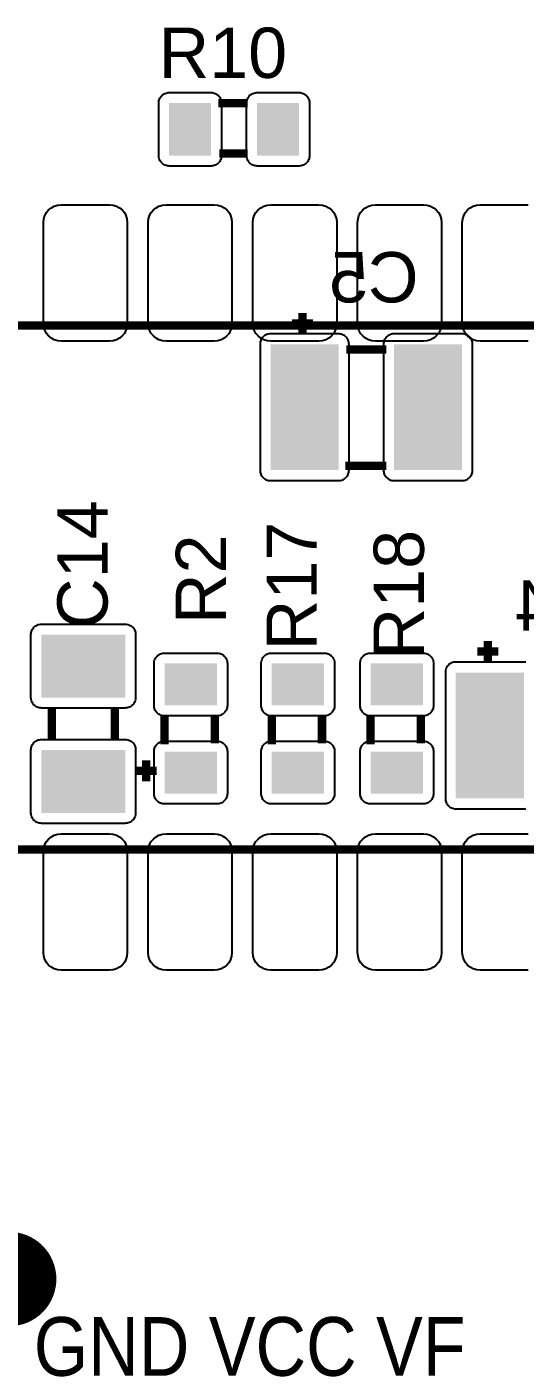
# Model space of a CAD drawing. Header units: inches. Extents: x 15 to 148, y 10 to 111.
# Drawn here: x 129.818 to 130.649, y 98.399 to 100.636 of the extents above; entities that cross this region are included whole.
import ezdxf

# ---------------------------------------------------------------- set-up
doc = ezdxf.new("R2010")
doc.units = ezdxf.units.IN
doc.header["$MEASUREMENT"] = 0
doc.layers.add('BLK_12AWG', color=7, linetype='Continuous')

# ---------------------------------------------------------------- blocks, each defined once
blk = doc.blocks.new('RPAD')
blk.add_trace([(-0.5, -0.5), (-0.5, 0.5), (0.5, -0.5), (0.5, 0.5)])
blk = doc.blocks.new('EPAD')
at = {"const_width": 0.5}
blk.add_lwpolyline([(-0.25, 0, 1), (0.25, 0, 1)], format="xyb", close=True, dxfattribs=at)
blk = doc.blocks.new('CBA2Board')
for points in [[(156.2005, 102.7483), (156.1605, 102.7483), (156.1595, 102.7484), (156.1585, 102.7485), (156.1575, 102.7488), (156.1566, 102.7491), (156.1557, 102.7495), (156.1549, 102.75), (156.1541, 102.7506), (156.1534, 102.7512), (156.1528, 102.7519), (156.1522, 102.7527), (156.1517, 102.7535), (156.1513, 102.7544), (156.151, 102.7553), (156.1507, 102.7563), (156.1506, 102.7573), (156.1505, 102.7583), (156.1505, 102.8083), (156.1506, 102.8094), (156.1507, 102.8104), (156.151, 102.8113), (156.1513, 102.8122), (156.1517, 102.8131), (156.1522, 102.8139), (156.1528, 102.8147), (156.1534, 102.8154), (156.1541, 102.8161), (156.1549, 102.8166), (156.1557, 102.8171), (156.1566, 102.8175), (156.1575, 102.8179), (156.1585, 102.8181), (156.1595, 102.8183), (156.1605, 102.8183), (156.2005, 102.8183), (156.2016, 102.8183), (156.2026, 102.8181), (156.2035, 102.8179), (156.2045, 102.8175), (156.2053, 102.8171), (156.2062, 102.8166), (156.2069, 102.8161), (156.2076, 102.8154), (156.2083, 102.8147), (156.2089, 102.8139), (156.2093, 102.8131), (156.2098, 102.8122), (156.2101, 102.8113), (156.2103, 102.8104), (156.2105, 102.8094), (156.2105, 102.8083), (156.2105, 102.7583), (156.2105, 102.7573), (156.2103, 102.7563), (156.2101, 102.7553), (156.2098, 102.7544), (156.2093, 102.7535), (156.2089, 102.7527), (156.2083, 102.7519), (156.2076, 102.7512), (156.2069, 102.7506), (156.2062, 102.75), (156.2053, 102.7495), (156.2045, 102.7491), (156.2035, 102.7488), (156.2026, 102.7485), (156.2016, 102.7484), (156.2005, 102.7483)], [(156.2845, 102.7483), (156.2445, 102.7483), (156.2435, 102.7484), (156.2425, 102.7485), (156.2415, 102.7488), (156.2406, 102.7491), (156.2397, 102.7495), (156.2389, 102.75), (156.2381, 102.7506), (156.2374, 102.7512), (156.2368, 102.7519), (156.2362, 102.7527), (156.2357, 102.7535), (156.2353, 102.7544), (156.235, 102.7553), (156.2347, 102.7563), (156.2346, 102.7573), (156.2345, 102.7583), (156.2345, 102.8083), (156.2346, 102.8094), (156.2347, 102.8104), (156.235, 102.8113), (156.2353, 102.8122), (156.2357, 102.8131), (156.2362, 102.8139), (156.2368, 102.8147), (156.2374, 102.8154), (156.2381, 102.8161), (156.2389, 102.8166), (156.2397, 102.8171), (156.2406, 102.8175), (156.2415, 102.8179), (156.2425, 102.8181), (156.2435, 102.8183), (156.2445, 102.8183), (156.2845, 102.8183), (156.2856, 102.8183), (156.2866, 102.8181), (156.2875, 102.8179), (156.2885, 102.8175), (156.2893, 102.8171), (156.2902, 102.8166), (156.2909, 102.8161), (156.2916, 102.8154), (156.2923, 102.8147), (156.2929, 102.8139), (156.2933, 102.8131), (156.2938, 102.8122), (156.2941, 102.8113), (156.2943, 102.8104), (156.2945, 102.8094), (156.2945, 102.8083), (156.2945, 102.7583), (156.2945, 102.7573), (156.2943, 102.7563), (156.2941, 102.7553), (156.2938, 102.7544), (156.2933, 102.7535), (156.2929, 102.7527), (156.2923, 102.7519), (156.2916, 102.7512), (156.2909, 102.7506), (156.2902, 102.75), (156.2893, 102.7495), (156.2885, 102.7491), (156.2875, 102.7488), (156.2866, 102.7485), (156.2856, 102.7484), (156.2845, 102.7483)], [(156.1035, 102.5813), (156.0575, 102.5813), (156.0541, 102.5817), (156.0508, 102.5826), (156.048, 102.5842), (156.0454, 102.5862), (156.0434, 102.5887), (156.0418, 102.5916), (156.0409, 102.5948), (156.0405, 102.5983), (156.0405, 102.6943), (156.0409, 102.6978), (156.0418, 102.701), (156.0434, 102.7039), (156.0454, 102.7064), (156.048, 102.7085), (156.0508, 102.71), (156.0541, 102.711), (156.0575, 102.7113), (156.1035, 102.7113), (156.107, 102.711), (156.1102, 102.71), (156.1131, 102.7085), (156.1156, 102.7064), (156.1177, 102.7039), (156.1192, 102.701), (156.1202, 102.6978), (156.1205, 102.6943), (156.1205, 102.5983), (156.1202, 102.5948), (156.1192, 102.5916), (156.1177, 102.5887), (156.1156, 102.5862), (156.1131, 102.5842), (156.1102, 102.5826), (156.107, 102.5817), (156.1035, 102.5813)], [(156.2035, 102.5813), (156.1575, 102.5813), (156.1541, 102.5817), (156.1508, 102.5826), (156.148, 102.5842), (156.1454, 102.5862), (156.1434, 102.5887), (156.1418, 102.5916), (156.1409, 102.5948), (156.1405, 102.5983), (156.1405, 102.6943), (156.1409, 102.6978), (156.1418, 102.701), (156.1434, 102.7039), (156.1454, 102.7064), (156.148, 102.7085), (156.1508, 102.71), (156.1541, 102.711), (156.1575, 102.7113), (156.2035, 102.7113), (156.207, 102.711), (156.2102, 102.71), (156.2131, 102.7085), (156.2156, 102.7064), (156.2177, 102.7039), (156.2192, 102.701), (156.2202, 102.6978), (156.2205, 102.6943), (156.2205, 102.5983), (156.2202, 102.5948), (156.2192, 102.5916), (156.2177, 102.5887), (156.2156, 102.5862), (156.2131, 102.5842), (156.2102, 102.5826), (156.207, 102.5817), (156.2035, 102.5813)], [(156.3035, 102.5813), (156.2575, 102.5813), (156.2541, 102.5817), (156.2508, 102.5826), (156.248, 102.5842), (156.2454, 102.5862), (156.2434, 102.5887), (156.2418, 102.5916), (156.2409, 102.5948), (156.2405, 102.5983), (156.2405, 102.6943), (156.2409, 102.6978), (156.2418, 102.701), (156.2434, 102.7039), (156.2454, 102.7064), (156.248, 102.7085), (156.2508, 102.71), (156.2541, 102.711), (156.2575, 102.7113), (156.3035, 102.7113), (156.307, 102.711), (156.3102, 102.71), (156.3131, 102.7085), (156.3156, 102.7064), (156.3177, 102.7039), (156.3192, 102.701), (156.3202, 102.6978), (156.3205, 102.6943), (156.3205, 102.5983), (156.3202, 102.5948), (156.3192, 102.5916), (156.3177, 102.5887), (156.3156, 102.5862), (156.3131, 102.5842), (156.3102, 102.5826), (156.307, 102.5817), (156.3035, 102.5813)], [(156.4035, 102.5813), (156.3575, 102.5813), (156.3541, 102.5817), (156.3508, 102.5826), (156.348, 102.5842), (156.3454, 102.5862), (156.3434, 102.5887), (156.3418, 102.5916), (156.3409, 102.5948), (156.3405, 102.5983), (156.3405, 102.6943), (156.3409, 102.6978), (156.3418, 102.701), (156.3434, 102.7039), (156.3454, 102.7064), (156.348, 102.7085), (156.3508, 102.71), (156.3541, 102.711), (156.3575, 102.7113), (156.4035, 102.7113), (156.407, 102.711), (156.4102, 102.71), (156.4131, 102.7085), (156.4156, 102.7064), (156.4177, 102.7039), (156.4192, 102.701), (156.4202, 102.6978), (156.4205, 102.6943), (156.4205, 102.5983), (156.4202, 102.5948), (156.4192, 102.5916), (156.4177, 102.5887), (156.4156, 102.5862), (156.4131, 102.5842), (156.4102, 102.5826), (156.407, 102.5817), (156.4035, 102.5813)], [(156.3223, 102.5882), (156.2573, 102.5882), (156.2562, 102.5882), (156.2552, 102.588), (156.2543, 102.5878), (156.2533, 102.5874), (156.2525, 102.587), (156.2516, 102.5865), (156.2509, 102.586), (156.2502, 102.5853), (156.2495, 102.5846), (156.249, 102.5839), (156.2485, 102.583), (156.248, 102.5822), (156.2477, 102.5812), (156.2475, 102.5803), (156.2473, 102.5793), (156.2473, 102.5782), (156.2473, 102.4582), (156.2473, 102.4572), (156.2475, 102.4562), (156.2477, 102.4552), (156.248, 102.4543), (156.2485, 102.4534), (156.249, 102.4526), (156.2495, 102.4518), (156.2502, 102.4511), (156.2509, 102.4505), (156.2516, 102.4499), (156.2525, 102.4494), (156.2533, 102.449), (156.2543, 102.4487), (156.2552, 102.4484), (156.2562, 102.4483), (156.2573, 102.4482), (156.3223, 102.4482), (156.3233, 102.4483), (156.3243, 102.4484), (156.3253, 102.4487), (156.3262, 102.449), (156.3271, 102.4494), (156.3279, 102.4499), (156.3287, 102.4505), (156.3294, 102.4511), (156.33, 102.4518), (156.3306, 102.4526), (156.3311, 102.4534), (156.3315, 102.4543), (156.3318, 102.4552), (156.3321, 102.4562), (156.3322, 102.4572), (156.3323, 102.4582), (156.3323, 102.5782), (156.3322, 102.5793), (156.3321, 102.5803), (156.3318, 102.5812), (156.3315, 102.5822), (156.3311, 102.583), (156.3306, 102.5839), (156.33, 102.5846), (156.3294, 102.5853), (156.3287, 102.586), (156.3279, 102.5865), (156.3271, 102.587), (156.3262, 102.5874), (156.3253, 102.5878), (156.3243, 102.588), (156.3233, 102.5882), (156.3223, 102.5882)], [(156.4403, 102.5882), (156.3753, 102.5882), (156.3742, 102.5882), (156.3732, 102.588), (156.3723, 102.5878), (156.3713, 102.5874), (156.3705, 102.587), (156.3696, 102.5865), (156.3689, 102.586), (156.3682, 102.5853), (156.3675, 102.5846), (156.367, 102.5839), (156.3665, 102.583), (156.366, 102.5822), (156.3657, 102.5812), (156.3655, 102.5803), (156.3653, 102.5793), (156.3653, 102.5782), (156.3653, 102.4582), (156.3653, 102.4572), (156.3655, 102.4562), (156.3657, 102.4552), (156.366, 102.4543), (156.3665, 102.4534), (156.367, 102.4526), (156.3675, 102.4518), (156.3682, 102.4511), (156.3689, 102.4505), (156.3696, 102.4499), (156.3705, 102.4494), (156.3713, 102.449), (156.3723, 102.4487), (156.3732, 102.4484), (156.3742, 102.4483), (156.3753, 102.4482), (156.4403, 102.4482), (156.4413, 102.4483), (156.4423, 102.4484), (156.4433, 102.4487), (156.4442, 102.449), (156.4451, 102.4494), (156.4459, 102.4499), (156.4467, 102.4505), (156.4474, 102.4511), (156.448, 102.4518), (156.4486, 102.4526), (156.4491, 102.4534), (156.4495, 102.4543), (156.4498, 102.4552), (156.4501, 102.4562), (156.4502, 102.4572), (156.4503, 102.4582), (156.4503, 102.5782), (156.4502, 102.5793), (156.4501, 102.5803), (156.4498, 102.5812), (156.4495, 102.5822), (156.4491, 102.583), (156.4486, 102.5839), (156.448, 102.5846), (156.4474, 102.5853), (156.4467, 102.586), (156.4459, 102.5865), (156.4451, 102.587), (156.4442, 102.5874), (156.4433, 102.5878), (156.4423, 102.588), (156.4413, 102.5882), (156.4403, 102.5882)], [(156.1285, 102.3013), (156.1285, 102.2413), (156.1285, 102.2403), (156.1283, 102.2393), (156.1281, 102.2383), (156.1278, 102.2374), (156.1273, 102.2365), (156.1269, 102.2357), (156.1263, 102.2349), (156.1256, 102.2342), (156.1249, 102.2336), (156.1242, 102.233), (156.1233, 102.2325), (156.1225, 102.2321), (156.1215, 102.2318), (156.1206, 102.2315), (156.1196, 102.2314), (156.1185, 102.2313), (156.0385, 102.2313), (156.0375, 102.2314), (156.0365, 102.2315), (156.0355, 102.2318), (156.0346, 102.2321), (156.0337, 102.2325), (156.0329, 102.233), (156.0321, 102.2336), (156.0314, 102.2342), (156.0308, 102.2349), (156.0302, 102.2357), (156.0297, 102.2365), (156.0293, 102.2374), (156.029, 102.2383), (156.0287, 102.2393), (156.0286, 102.2403), (156.0285, 102.2413), (156.0285, 102.3013), (156.0286, 102.3024), (156.0287, 102.3034), (156.029, 102.3043), (156.0293, 102.3052), (156.0297, 102.3061), (156.0302, 102.3069), (156.0308, 102.3077), (156.0314, 102.3084), (156.0321, 102.3091), (156.0329, 102.3096), (156.0337, 102.3101), (156.0346, 102.3105), (156.0355, 102.3109), (156.0365, 102.3111), (156.0375, 102.3113), (156.0385, 102.3113), (156.1185, 102.3113), (156.1196, 102.3113), (156.1206, 102.3111), (156.1215, 102.3109), (156.1225, 102.3105), (156.1233, 102.3101), (156.1242, 102.3096), (156.1249, 102.3091), (156.1256, 102.3084), (156.1263, 102.3077), (156.1269, 102.3069), (156.1273, 102.3061), (156.1278, 102.3052), (156.1281, 102.3043), (156.1283, 102.3034), (156.1285, 102.3024), (156.1285, 102.3013)], [(156.2161, 102.2738), (156.2161, 102.2338), (156.216, 102.2328), (156.2159, 102.2318), (156.2157, 102.2308), (156.2153, 102.2299), (156.2149, 102.229), (156.2144, 102.2282), (156.2138, 102.2274), (156.2132, 102.2267), (156.2125, 102.2261), (156.2117, 102.2255), (156.2109, 102.225), (156.21, 102.2246), (156.2091, 102.2243), (156.2081, 102.224), (156.2071, 102.2239), (156.2061, 102.2238), (156.1561, 102.2238), (156.1551, 102.2239), (156.154, 102.224), (156.1531, 102.2243), (156.1522, 102.2246), (156.1513, 102.225), (156.1505, 102.2255), (156.1497, 102.2261), (156.149, 102.2267), (156.1483, 102.2274), (156.1478, 102.2282), (156.1473, 102.229), (156.1469, 102.2299), (156.1465, 102.2308), (156.1463, 102.2318), (156.1461, 102.2328), (156.1461, 102.2338), (156.1461, 102.2738), (156.1461, 102.2749), (156.1463, 102.2759), (156.1465, 102.2768), (156.1469, 102.2778), (156.1473, 102.2786), (156.1478, 102.2795), (156.1483, 102.2802), (156.149, 102.2809), (156.1497, 102.2816), (156.1505, 102.2822), (156.1513, 102.2826), (156.1522, 102.2831), (156.1531, 102.2834), (156.154, 102.2836), (156.1551, 102.2838), (156.1561, 102.2838), (156.2061, 102.2838), (156.2071, 102.2838), (156.2081, 102.2836), (156.2091, 102.2834), (156.21, 102.2831), (156.2109, 102.2826), (156.2117, 102.2822), (156.2125, 102.2816), (156.2132, 102.2809), (156.2138, 102.2802), (156.2144, 102.2795), (156.2149, 102.2786), (156.2153, 102.2778), (156.2157, 102.2768), (156.2159, 102.2759), (156.216, 102.2749), (156.2161, 102.2738)], [(156.3185, 102.2738), (156.3185, 102.2338), (156.3184, 102.2328), (156.3183, 102.2318), (156.318, 102.2308), (156.3177, 102.2299), (156.3173, 102.229), (156.3168, 102.2282), (156.3162, 102.2274), (156.3156, 102.2267), (156.3149, 102.2261), (156.3141, 102.2255), (156.3133, 102.225), (156.3124, 102.2246), (156.3115, 102.2243), (156.3105, 102.224), (156.3095, 102.2239), (156.3085, 102.2238), (156.2585, 102.2238), (156.2574, 102.2239), (156.2564, 102.224), (156.2554, 102.2243), (156.2545, 102.2246), (156.2536, 102.225), (156.2528, 102.2255), (156.2521, 102.2261), (156.2513, 102.2267), (156.2507, 102.2274), (156.2501, 102.2282), (156.2496, 102.229), (156.2492, 102.2299), (156.2489, 102.2308), (156.2487, 102.2318), (156.2485, 102.2328), (156.2485, 102.2338), (156.2485, 102.2738), (156.2485, 102.2749), (156.2487, 102.2759), (156.2489, 102.2768), (156.2492, 102.2778), (156.2496, 102.2786), (156.2501, 102.2795), (156.2507, 102.2802), (156.2513, 102.2809), (156.2521, 102.2816), (156.2528, 102.2822), (156.2536, 102.2826), (156.2545, 102.2831), (156.2554, 102.2834), (156.2564, 102.2836), (156.2574, 102.2838), (156.2585, 102.2838), (156.3085, 102.2838), (156.3095, 102.2838), (156.3105, 102.2836), (156.3115, 102.2834), (156.3124, 102.2831), (156.3133, 102.2826), (156.3141, 102.2822), (156.3149, 102.2816), (156.3156, 102.2809), (156.3162, 102.2802), (156.3168, 102.2795), (156.3173, 102.2786), (156.3177, 102.2778), (156.318, 102.2768), (156.3183, 102.2759), (156.3184, 102.2749), (156.3185, 102.2738)], [(156.4129, 102.2738), (156.4129, 102.2338), (156.4129, 102.2328), (156.4127, 102.2318), (156.4125, 102.2308), (156.4122, 102.2299), (156.4118, 102.229), (156.4113, 102.2282), (156.4107, 102.2274), (156.4101, 102.2267), (156.4093, 102.2261), (156.4086, 102.2255), (156.4078, 102.225), (156.4069, 102.2246), (156.406, 102.2243), (156.405, 102.224), (156.404, 102.2239), (156.4029, 102.2238), (156.3529, 102.2238), (156.3519, 102.2239), (156.3509, 102.224), (156.3499, 102.2243), (156.349, 102.2246), (156.3481, 102.225), (156.3473, 102.2255), (156.3465, 102.2261), (156.3458, 102.2267), (156.3452, 102.2274), (156.3446, 102.2282), (156.3441, 102.229), (156.3437, 102.2299), (156.3434, 102.2308), (156.3431, 102.2318), (156.343, 102.2328), (156.3429, 102.2338), (156.3429, 102.2738), (156.343, 102.2749), (156.3431, 102.2759), (156.3434, 102.2768), (156.3437, 102.2778), (156.3441, 102.2786), (156.3446, 102.2795), (156.3452, 102.2802), (156.3458, 102.2809), (156.3465, 102.2816), (156.3473, 102.2822), (156.3481, 102.2826), (156.349, 102.2831), (156.3499, 102.2834), (156.3509, 102.2836), (156.3519, 102.2838), (156.3529, 102.2838), (156.4029, 102.2838), (156.404, 102.2838), (156.405, 102.2836), (156.406, 102.2834), (156.4069, 102.2831), (156.4078, 102.2826), (156.4086, 102.2822), (156.4093, 102.2816), (156.4101, 102.2809), (156.4107, 102.2802), (156.4113, 102.2795), (156.4118, 102.2786), (156.4122, 102.2778), (156.4125, 102.2768), (156.4127, 102.2759), (156.4129, 102.2749), (156.4129, 102.2738)], [(156.1285, 102.1913), (156.1285, 102.1313), (156.1285, 102.1303), (156.1283, 102.1293), (156.1281, 102.1283), (156.1278, 102.1274), (156.1273, 102.1265), (156.1269, 102.1257), (156.1263, 102.1249), (156.1256, 102.1242), (156.1249, 102.1236), (156.1242, 102.123), (156.1233, 102.1225), (156.1225, 102.1221), (156.1215, 102.1218), (156.1206, 102.1215), (156.1196, 102.1214), (156.1185, 102.1213), (156.0385, 102.1213), (156.0375, 102.1214), (156.0365, 102.1215), (156.0355, 102.1218), (156.0346, 102.1221), (156.0337, 102.1225), (156.0329, 102.123), (156.0321, 102.1236), (156.0314, 102.1242), (156.0308, 102.1249), (156.0302, 102.1257), (156.0297, 102.1265), (156.0293, 102.1274), (156.029, 102.1283), (156.0287, 102.1293), (156.0286, 102.1303), (156.0285, 102.1313), (156.0285, 102.1913), (156.0286, 102.1924), (156.0287, 102.1934), (156.029, 102.1943), (156.0293, 102.1952), (156.0297, 102.1961), (156.0302, 102.1969), (156.0308, 102.1977), (156.0314, 102.1984), (156.0321, 102.1991), (156.0329, 102.1996), (156.0337, 102.2001), (156.0346, 102.2005), (156.0355, 102.2009), (156.0365, 102.2011), (156.0375, 102.2013), (156.0385, 102.2013), (156.1185, 102.2013), (156.1196, 102.2013), (156.1206, 102.2011), (156.1215, 102.2009), (156.1225, 102.2005), (156.1233, 102.2001), (156.1242, 102.1996), (156.1249, 102.1991), (156.1256, 102.1984), (156.1263, 102.1977), (156.1269, 102.1969), (156.1273, 102.1961), (156.1278, 102.1952), (156.1281, 102.1943), (156.1283, 102.1934), (156.1285, 102.1924), (156.1285, 102.1913)], [(156.2161, 102.1898), (156.2161, 102.1498), (156.216, 102.1488), (156.2159, 102.1478), (156.2157, 102.1468), (156.2153, 102.1459), (156.2149, 102.145), (156.2144, 102.1442), (156.2138, 102.1434), (156.2132, 102.1427), (156.2125, 102.1421), (156.2117, 102.1415), (156.2109, 102.141), (156.21, 102.1406), (156.2091, 102.1403), (156.2081, 102.14), (156.2071, 102.1399), (156.2061, 102.1398), (156.1561, 102.1398), (156.1551, 102.1399), (156.154, 102.14), (156.1531, 102.1403), (156.1522, 102.1406), (156.1513, 102.141), (156.1505, 102.1415), (156.1497, 102.1421), (156.149, 102.1427), (156.1483, 102.1434), (156.1478, 102.1442), (156.1473, 102.145), (156.1469, 102.1459), (156.1465, 102.1468), (156.1463, 102.1478), (156.1461, 102.1488), (156.1461, 102.1498), (156.1461, 102.1898), (156.1461, 102.1909), (156.1463, 102.1919), (156.1465, 102.1928), (156.1469, 102.1938), (156.1473, 102.1946), (156.1478, 102.1955), (156.1483, 102.1962), (156.149, 102.1969), (156.1497, 102.1976), (156.1505, 102.1982), (156.1513, 102.1986), (156.1522, 102.1991), (156.1531, 102.1994), (156.154, 102.1996), (156.1551, 102.1998), (156.1561, 102.1998), (156.2061, 102.1998), (156.2071, 102.1998), (156.2081, 102.1996), (156.2091, 102.1994), (156.21, 102.1991), (156.2109, 102.1986), (156.2117, 102.1982), (156.2125, 102.1976), (156.2132, 102.1969), (156.2138, 102.1962), (156.2144, 102.1955), (156.2149, 102.1946), (156.2153, 102.1938), (156.2157, 102.1928), (156.2159, 102.1919), (156.216, 102.1909), (156.2161, 102.1898)], [(156.3185, 102.1898), (156.3185, 102.1498), (156.3184, 102.1488), (156.3183, 102.1478), (156.318, 102.1468), (156.3177, 102.1459), (156.3173, 102.145), (156.3168, 102.1442), (156.3162, 102.1434), (156.3156, 102.1427), (156.3149, 102.1421), (156.3141, 102.1415), (156.3133, 102.141), (156.3124, 102.1406), (156.3115, 102.1403), (156.3105, 102.14), (156.3095, 102.1399), (156.3085, 102.1398), (156.2585, 102.1398), (156.2574, 102.1399), (156.2564, 102.14), (156.2554, 102.1403), (156.2545, 102.1406), (156.2536, 102.141), (156.2528, 102.1415), (156.2521, 102.1421), (156.2513, 102.1427), (156.2507, 102.1434), (156.2501, 102.1442), (156.2496, 102.145), (156.2492, 102.1459), (156.2489, 102.1468), (156.2487, 102.1478), (156.2485, 102.1488), (156.2485, 102.1498), (156.2485, 102.1898), (156.2485, 102.1909), (156.2487, 102.1919), (156.2489, 102.1928), (156.2492, 102.1938), (156.2496, 102.1946), (156.2501, 102.1955), (156.2507, 102.1962), (156.2513, 102.1969), (156.2521, 102.1976), (156.2528, 102.1982), (156.2536, 102.1986), (156.2545, 102.1991), (156.2554, 102.1994), (156.2564, 102.1996), (156.2574, 102.1998), (156.2585, 102.1998), (156.3085, 102.1998), (156.3095, 102.1998), (156.3105, 102.1996), (156.3115, 102.1994), (156.3124, 102.1991), (156.3133, 102.1986), (156.3141, 102.1982), (156.3149, 102.1976), (156.3156, 102.1969), (156.3162, 102.1962), (156.3168, 102.1955), (156.3173, 102.1946), (156.3177, 102.1938), (156.318, 102.1928), (156.3183, 102.1919), (156.3184, 102.1909), (156.3185, 102.1898)], [(156.4129, 102.1898), (156.4129, 102.1498), (156.4129, 102.1488), (156.4127, 102.1478), (156.4125, 102.1468), (156.4122, 102.1459), (156.4118, 102.145), (156.4113, 102.1442), (156.4107, 102.1434), (156.4101, 102.1427), (156.4093, 102.1421), (156.4086, 102.1415), (156.4078, 102.141), (156.4069, 102.1406), (156.406, 102.1403), (156.405, 102.14), (156.404, 102.1399), (156.4029, 102.1398), (156.3529, 102.1398), (156.3519, 102.1399), (156.3509, 102.14), (156.3499, 102.1403), (156.349, 102.1406), (156.3481, 102.141), (156.3473, 102.1415), (156.3465, 102.1421), (156.3458, 102.1427), (156.3452, 102.1434), (156.3446, 102.1442), (156.3441, 102.145), (156.3437, 102.1459), (156.3434, 102.1468), (156.3431, 102.1478), (156.343, 102.1488), (156.3429, 102.1498), (156.3429, 102.1898), (156.343, 102.1909), (156.3431, 102.1919), (156.3434, 102.1928), (156.3437, 102.1938), (156.3441, 102.1946), (156.3446, 102.1955), (156.3452, 102.1962), (156.3458, 102.1969), (156.3465, 102.1976), (156.3473, 102.1982), (156.3481, 102.1986), (156.349, 102.1991), (156.3499, 102.1994), (156.3509, 102.1996), (156.3519, 102.1998), (156.3529, 102.1998), (156.4029, 102.1998), (156.404, 102.1998), (156.405, 102.1996), (156.406, 102.1994), (156.4069, 102.1991), (156.4078, 102.1986), (156.4086, 102.1982), (156.4093, 102.1976), (156.4101, 102.1969), (156.4107, 102.1962), (156.4113, 102.1955), (156.4118, 102.1946), (156.4122, 102.1938), (156.4125, 102.1928), (156.4127, 102.1919), (156.4129, 102.1909), (156.4129, 102.1898)], [(156.0575, 102.1113), (156.1035, 102.1113), (156.107, 102.111), (156.1102, 102.11), (156.1131, 102.1085), (156.1156, 102.1064), (156.1177, 102.1039), (156.1192, 102.101), (156.1202, 102.0978), (156.1205, 102.0943), (156.1205, 101.9983), (156.1202, 101.9948), (156.1192, 101.9916), (156.1177, 101.9887), (156.1156, 101.9862), (156.1131, 101.9842), (156.1102, 101.9826), (156.107, 101.9817), (156.1035, 101.9813), (156.0575, 101.9813), (156.0541, 101.9817), (156.0508, 101.9826), (156.048, 101.9842), (156.0454, 101.9862), (156.0434, 101.9887), (156.0418, 101.9916), (156.0409, 101.9948), (156.0405, 101.9983), (156.0405, 102.0943), (156.0409, 102.0978), (156.0418, 102.101), (156.0434, 102.1039), (156.0454, 102.1064), (156.048, 102.1085), (156.0508, 102.11), (156.0541, 102.111), (156.0575, 102.1113)], [(156.1575, 102.1113), (156.2035, 102.1113), (156.207, 102.111), (156.2102, 102.11), (156.2131, 102.1085), (156.2156, 102.1064), (156.2177, 102.1039), (156.2192, 102.101), (156.2202, 102.0978), (156.2205, 102.0943), (156.2205, 101.9983), (156.2202, 101.9948), (156.2192, 101.9916), (156.2177, 101.9887), (156.2156, 101.9862), (156.2131, 101.9842), (156.2102, 101.9826), (156.207, 101.9817), (156.2035, 101.9813), (156.1575, 101.9813), (156.1541, 101.9817), (156.1508, 101.9826), (156.148, 101.9842), (156.1454, 101.9862), (156.1434, 101.9887), (156.1418, 101.9916), (156.1409, 101.9948), (156.1405, 101.9983), (156.1405, 102.0943), (156.1409, 102.0978), (156.1418, 102.101), (156.1434, 102.1039), (156.1454, 102.1064), (156.148, 102.1085), (156.1508, 102.11), (156.1541, 102.111), (156.1575, 102.1113)], [(156.2575, 102.1113), (156.3035, 102.1113), (156.307, 102.111), (156.3102, 102.11), (156.3131, 102.1085), (156.3156, 102.1064), (156.3177, 102.1039), (156.3192, 102.101), (156.3202, 102.0978), (156.3205, 102.0943), (156.3205, 101.9983), (156.3202, 101.9948), (156.3192, 101.9916), (156.3177, 101.9887), (156.3156, 101.9862), (156.3131, 101.9842), (156.3102, 101.9826), (156.307, 101.9817), (156.3035, 101.9813), (156.2575, 101.9813), (156.2541, 101.9817), (156.2508, 101.9826), (156.248, 101.9842), (156.2454, 101.9862), (156.2434, 101.9887), (156.2418, 101.9916), (156.2409, 101.9948), (156.2405, 101.9983), (156.2405, 102.0943), (156.2409, 102.0978), (156.2418, 102.101), (156.2434, 102.1039), (156.2454, 102.1064), (156.248, 102.1085), (156.2508, 102.11), (156.2541, 102.111), (156.2575, 102.1113)], [(156.3575, 102.1113), (156.4035, 102.1113), (156.407, 102.111), (156.4102, 102.11), (156.4131, 102.1085), (156.4156, 102.1064), (156.4177, 102.1039), (156.4192, 102.101), (156.4202, 102.0978), (156.4205, 102.0943), (156.4205, 101.9983), (156.4202, 101.9948), (156.4192, 101.9916), (156.4177, 101.9887), (156.4156, 101.9862), (156.4131, 101.9842), (156.4102, 101.9826), (156.407, 101.9817), (156.4035, 101.9813), (156.3575, 101.9813), (156.3541, 101.9817), (156.3508, 101.9826), (156.348, 101.9842), (156.3454, 101.9862), (156.3434, 101.9887), (156.3418, 101.9916), (156.3409, 101.9948), (156.3405, 101.9983), (156.3405, 102.0943), (156.3409, 102.0978), (156.3418, 102.101), (156.3434, 102.1039), (156.3454, 102.1064), (156.348, 102.1085), (156.3508, 102.11), (156.3541, 102.111), (156.3575, 102.1113)]]:
    blk.add_lwpolyline(points, close=True)
at = {"const_width": 0.008}
for points in [[(156.2355, 102.8083), (156.2075, 102.8083)], [(156.2355, 102.8083), (156.2075, 102.8083)], [(156.2355, 102.8083), (156.2075, 102.8083)], [(156.2355, 102.7603), (156.2085, 102.7603)], [(156.2355, 102.7603), (156.2085, 102.7603)], [(156.2355, 102.7603), (156.2085, 102.7603)], [(156.2978, 102.5982), (156.2778, 102.5982)], [(156.2978, 102.5982), (156.2778, 102.5982)], [(156.2978, 102.5982), (156.2778, 102.5982)], [(156.2878, 102.5882), (156.2878, 102.6082)], [(156.2878, 102.5882), (156.2878, 102.6082)], [(156.2878, 102.5882), (156.2878, 102.6082)], [(155.4305, 102.5963), (157.4305, 102.5963)], [(155.4305, 102.5963), (157.4305, 102.5963)], [(155.4305, 102.5963), (157.4305, 102.5963)], [(156.3678, 102.5732), (156.3298, 102.5732)], [(156.3678, 102.5732), (156.3298, 102.5732)], [(156.3678, 102.5732), (156.3298, 102.5732)], [(156.3678, 102.4622), (156.3288, 102.4622)], [(156.3678, 102.4622), (156.3288, 102.4622)], [(156.3678, 102.4622), (156.3288, 102.4622)], [(156.4648, 102.2752), (156.4648, 102.2952)], [(156.4648, 102.2752), (156.4648, 102.2952)], [(156.4648, 102.2752), (156.4648, 102.2952)], [(156.4748, 102.2852), (156.4548, 102.2852)], [(156.4748, 102.2852), (156.4548, 102.2852)], [(156.4748, 102.2852), (156.4548, 102.2852)], [(156.0485, 102.2313), (156.0485, 102.2013)], [(156.0485, 102.2313), (156.0485, 102.2013)], [(156.0485, 102.2313), (156.0485, 102.2013)], [(156.1085, 102.2313), (156.1085, 102.2013)], [(156.1085, 102.2313), (156.1085, 102.2013)], [(156.1085, 102.2313), (156.1085, 102.2013)], [(156.1561, 102.2248), (156.1561, 102.1968)], [(156.1561, 102.2248), (156.1561, 102.1968)], [(156.1561, 102.2248), (156.1561, 102.1968)], [(156.2041, 102.2248), (156.2041, 102.1978)], [(156.2041, 102.2248), (156.2041, 102.1978)], [(156.2041, 102.2248), (156.2041, 102.1978)], [(156.2585, 102.2248), (156.2585, 102.1968)], [(156.2585, 102.2248), (156.2585, 102.1968)], [(156.2585, 102.2248), (156.2585, 102.1968)], [(156.3065, 102.2248), (156.3065, 102.1978)], [(156.3065, 102.2248), (156.3065, 102.1978)], [(156.3065, 102.2248), (156.3065, 102.1978)], [(156.3529, 102.2248), (156.3529, 102.1968)], [(156.3529, 102.2248), (156.3529, 102.1968)], [(156.3529, 102.2248), (156.3529, 102.1968)], [(156.4009, 102.2248), (156.4009, 102.1978)], [(156.4009, 102.2248), (156.4009, 102.1978)], [(156.4009, 102.2248), (156.4009, 102.1978)], [(156.1385, 102.1813), (156.1385, 102.1613)], [(156.1385, 102.1813), (156.1385, 102.1613)], [(156.1385, 102.1813), (156.1385, 102.1613)], [(156.1485, 102.1713), (156.1285, 102.1713)], [(156.1485, 102.1713), (156.1285, 102.1713)], [(156.1485, 102.1713), (156.1285, 102.1713)], [(155.4305, 102.0963), (157.4305, 102.0963)], [(155.4305, 102.0963), (157.4305, 102.0963)], [(155.4305, 102.0963), (157.4305, 102.0963)]]:
    blk.add_lwpolyline(points, dxfattribs=at)
for points in [[(156.5035, 102.5813), (156.4575, 102.5813), (156.4541, 102.5817), (156.4508, 102.5826), (156.448, 102.5842), (156.4454, 102.5862), (156.4434, 102.5887), (156.4418, 102.5916), (156.4409, 102.5948), (156.4405, 102.5983), (156.4405, 102.6943), (156.4409, 102.6978), (156.4418, 102.701), (156.4434, 102.7039), (156.4454, 102.7064), (156.448, 102.7085), (156.4508, 102.71), (156.4541, 102.711), (156.4575, 102.7113), (156.5035, 102.7113)], [(156.5013, 102.275), (156.5003, 102.2752), (156.4993, 102.2752), (156.4993, 102.2752), (156.4343, 102.2752), (156.4332, 102.2752), (156.4322, 102.275), (156.4313, 102.2748), (156.4303, 102.2744), (156.4295, 102.274), (156.4286, 102.2735), (156.4279, 102.273), (156.4272, 102.2723), (156.4265, 102.2716), (156.426, 102.2709), (156.4255, 102.27), (156.425, 102.2692), (156.4247, 102.2682), (156.4245, 102.2673), (156.4243, 102.2663), (156.4243, 102.2652), (156.4243, 102.1452), (156.4243, 102.1442), (156.4245, 102.1432), (156.4247, 102.1422), (156.425, 102.1413), (156.4255, 102.1404), (156.426, 102.1396), (156.4265, 102.1388), (156.4272, 102.1381), (156.4279, 102.1375), (156.4286, 102.1369), (156.4295, 102.1364), (156.4303, 102.136), (156.4313, 102.1357), (156.4322, 102.1354), (156.4332, 102.1353), (156.4343, 102.1352), (156.4993, 102.1352), (156.5003, 102.1353), (156.5013, 102.1354)], [(156.5035, 101.9813), (156.4575, 101.9813), (156.4541, 101.9817), (156.4508, 101.9826), (156.448, 101.9842), (156.4454, 101.9862), (156.4434, 101.9887), (156.4418, 101.9916), (156.4409, 101.9948), (156.4405, 101.9983), (156.4405, 102.0943), (156.4409, 102.0978), (156.4418, 102.101), (156.4434, 102.1039), (156.4454, 102.1064), (156.448, 102.1085), (156.4508, 102.11), (156.4541, 102.111), (156.4575, 102.1113), (156.4575, 102.1113), (156.5035, 102.1113)]]:
    blk.add_lwpolyline(points)
for p, xscale, yscale, rotation in [((156.1805, 102.7833), 0.04, 0.05, 180), ((156.2645, 102.7833), 0.04, 0.05, 180), ((156.0785, 102.2713), 0.06, 0.08, 270), ((156.1811, 102.2538), 0.04, 0.05, 270), ((156.2835, 102.2538), 0.04, 0.05, 270), ((156.3779, 102.2538), 0.04, 0.05, 270), ((156.0785, 102.1613), 0.06, 0.08, 270), ((156.1811, 102.1698), 0.04, 0.05, 270), ((156.2835, 102.1698), 0.04, 0.05, 270), ((156.3779, 102.1698), 0.04, 0.05, 270)]:
    blk.add_blockref('RPAD', p, dxfattribs=dict(xscale=xscale, yscale=yscale, rotation=rotation))
for name, p, xscale, yscale in [('RPAD', (156.2898, 102.5182), 0.065, 0.12), ('RPAD', (156.4078, 102.5182), 0.065, 0.12), ('RPAD', (156.4668, 102.2052), 0.065, 0.12), ('EPAD', (156.0078, 101.6867), 0.09, 0.09)]:
    blk.add_blockref(name, p, dxfattribs=dict(xscale=xscale, yscale=yscale))
for s, height, width, p in [('R10', 0.048, 1.041667, (156.1505, 102.8323)), ('R10', 0.048, 1.041667, (156.1505, 102.8323)), ('R10', 0.048, 1.041667, (156.1505, 102.8323)), ('V12 GND VCC VF', 0.056, 0.892857, (155.8937, 101.5944)), ('V12 GND VCC VF', 0.056, 0.892857, (155.8937, 101.5944)), ('V12 GND VCC VF', 0.056, 0.892857, (155.8937, 101.5944))]:
    blk.add_text(s, height=height, dxfattribs=dict(width=width)).set_placement(p)
at = {"text_generation_flag": 2, "width": 1.041667}
for s, p in [('C5', (156.3988, 102.6182)), ('C5', (156.3988, 102.6182)), ('C5', (156.3988, 102.6182)), ('C4', (156.5758, 102.3052)), ('C4', (156.5758, 102.3052)), ('C4', (156.5758, 102.3052))]:
    blk.add_text(s, height=0.048, dxfattribs=at).set_placement(p)
at = {"width": 1.041667}
for s, p in [('C14', (156.1017, 102.3067)), ('C14', (156.1017, 102.3067)), ('C14', (156.1017, 102.3067)), ('R17', (156.3015, 102.2864)), ('R17', (156.3015, 102.2864)), ('R17', (156.3015, 102.2864)), ('R18', (156.4038, 102.2786)), ('R18', (156.4038, 102.2786)), ('R18', (156.4038, 102.2786)), ('R2', (156.2148, 102.3114)), ('R2', (156.2148, 102.3114)), ('R2', (156.2148, 102.3114))]:
    blk.add_text(s, height=0.048, rotation=90, dxfattribs=at).set_placement(p)

msp = doc.modelspace()

# ---------------------------------------------------------------- block references
at = {"layer": 'BLK_12AWG', "xscale": 1.74680064, "yscale": 1.74680064, "zscale": 1.74680064}
msp.add_blockref('CBA2Board', (-142.7262, -79.0769), dxfattribs=at)

doc.saveas('drawing.dxf')
